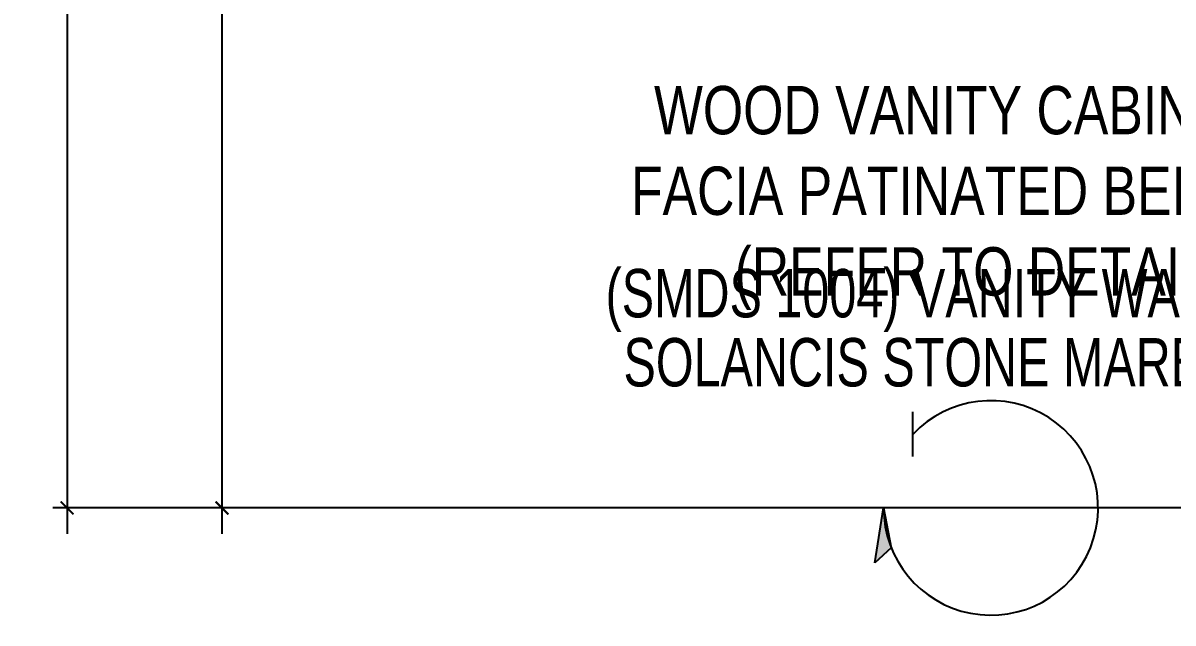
# Model space of a CAD drawing. Header units: inches. Extents: x 193287 to 241687, y 437648 to 550079.
# Drawn here: x 219198 to 220981, y 448157 to 449088 of the extents above; entities that cross this region are included whole.
import ezdxf

# ---------------------------------------------------------------- set-up
doc = ezdxf.new("R2010")
doc.units = ezdxf.units.IN
doc.header["$MEASUREMENT"] = 0
doc.layers.add('A-Dim-ID', color=9, linetype='Continuous', lineweight=20)
for name, color, linetype in [('CQ centerline', 8, 'Continuous'), ('CQ elevation arrow label', 1, 'Continuous'), ('CQ text label', 3, 'Continuous'), ('Layer1', 1, 'Continuous')]:
    doc.layers.add(name, color=color, linetype=linetype)
doc.styles.add('DIM 50', font='romans.shx', dxfattribs={"width": 0.75, "height": 100})
doc.styles.add('ST9', font='romans.shx', dxfattribs={"width": 0.8})
doc.dimstyles.new('DIM-20', dxfattribs={"dimscale": 1000, "dimtxt": 0.044, "dimasz": 0.035, "dimexe": 0.022, "dimexo": 0.022, "dimgap": 0.022, "dimtad": 1, "dimdec": 0, "dimzin": 0, "dimdsep": 46, "dimtxsty": 'ST9', "dimblk1": 'ARCHTICK', "dimblk2": 'ARCHTICK', "dimsah": 1, "dimcen": 0.088, "dimdle": 0.04, "dimclrd": 256, "dimclre": 256, "dimclrt": 3, "dimadec": 0, "dimazin": 0, "dimtfac": 1, "dimtdec": 0, "dimtix": 1, "dimtofl": 0, "dimtmove": 1, "dimatfit": 3, "dimldrblk": 'CLOSED', "dimfxl": 1, "dimtolj": 1, "dimtzin": 0, "dimarcsym": 0})

# ---------------------------------------------------------------- blocks, each defined once
blk = doc.blocks.new('ARROW LEVEL')
at = {"layer": 'Layer1'}
blk.add_hatch(color=256, dxfattribs=at).paths.add_polyline_path([(412574, 433440), (412587.3, 433525.1), (412599.2, 433463.4)])
at = {"layer": 'CQ centerline'}
blk.add_line((412633, 433605.1, 0), (412633, 433674, 0), dxfattribs=at)
blk.add_arc((412753.7, 433525.1, 0), 166.3, 180, 136.51, dxfattribs=at)
at = {"layer": 'Layer1', "elevation": 0}
blk.add_lwpolyline([(412574, 433440), (412587.3, 433525.1), (412599.2, 433463.4)], close=True, dxfattribs=at)
blk = doc.blocks.new('_ARCHTICK')
at = {"color": 0, "linetype": 'ByBlock', "const_width": 0.15}
blk.add_lwpolyline([(-0.5, -0.5), (0.5, 0.5)], dxfattribs=at)
blk = doc.blocks.new('*D2342')
at = {"layer": 'A-Dim-ID', "lineweight": -2, "transparency": 16777216}
for p, q in [((219266, 452525.6), (219266, 448295.6)), ((220944.5, 452485.6), (219244, 452485.6)), ((220954.5, 448335.6), (219244, 448335.6))]:
    blk.add_line(p, q, dxfattribs=at)
at = {"layer": 'Defpoints', "color": 0, "transparency": 16777216}
for p in [(220966.5, 452485.6, 0), (219266, 448335.6), (220976.5, 448335.6, 0)]:
    blk.add_point(p, dxfattribs=at)
at = {"layer": 'A-Dim-ID', "lineweight": -2, "transparency": 16777216, "xscale": 20, "yscale": 20, "zscale": 20}
for p, rotation in [((219266, 452485.6), 90), ((219266, 448335.6), 270)]:
    blk.add_blockref('_ARCHTICK', p, dxfattribs=dict(at, rotation=rotation))
at = {"layer": 'A-Dim-ID', "color": 3, "transparency": 16777216, "insert": (219224, 450410.6), "char_height": 40, "attachment_point": 5, "rotation": 90, "style": 'ST9'}
blk.add_mtext('\\A1;4150', dxfattribs=at)
blk = doc.blocks.new('_CLOSED')
at = {"color": 0, "linetype": 'ByBlock'}
for p, q in [((-1, 0.167), (0, 0)), ((-1, 0.167), (-1, -0.167)), ((0, 0), (-1, -0.167)), ((0, 0), (-1, 0))]:
    blk.add_line(p, q, dxfattribs=at)
blk = doc.blocks.new('*D2350')
at = {"layer": 'A-Dim-ID', "lineweight": -2, "transparency": 16777216}
for p, q in [((219506.2, 451808.6), (219506.2, 448295.6)), ((221660.7, 451768.6), (219484.2, 451768.6)), ((220995.1, 448335.6), (219484.2, 448335.6))]:
    blk.add_line(p, q, dxfattribs=at)
at = {"layer": 'Defpoints', "color": 0, "transparency": 16777216}
for p in [(221682.7, 451768.6, 0), (219506.2, 448335.6), (221017.1, 448335.6, 0)]:
    blk.add_point(p, dxfattribs=at)
at = {"layer": 'A-Dim-ID', "lineweight": -2, "transparency": 16777216, "xscale": 20, "yscale": 20, "zscale": 20}
for p, rotation in [((219506.2, 451768.6), 90), ((219506.2, 448335.6), 270)]:
    blk.add_blockref('_ARCHTICK', p, dxfattribs=dict(at, rotation=rotation))
at = {"layer": 'A-Dim-ID', "color": 3, "transparency": 16777216, "insert": (219464.2, 450052.1), "char_height": 40, "attachment_point": 5, "rotation": 90, "style": 'ST9'}
blk.add_mtext('\\A1;3433', dxfattribs=at)

msp = doc.modelspace()

# ---------------------------------------------------------------- block references
at = {"layer": 'CQ elevation arrow label'}
msp.add_blockref('ARROW LEVEL', (-192055.524, 14810.514, 0), dxfattribs=at)

# ---------------------------------------------------------------- texts
at = {"layer": 'CQ text label', "color": 3, "ltscale": 500, "char_height": 75, "attachment_point": 1, "style": 'DIM 50'}
for s, insert, width in [('\\pxqr;{\\fCityBlueprint|b0|i0|c2|p2;\\W0.8;\\C256;WOOD VANITY CABINET FACIA PATINATED BEIGE (REFER TO DETAILS)}', (219941.681, 448990.055, 0), 1174.92022), ('{\\fCityBlueprint|b0|i0|c2|p2;(SMDS 1004) VANITY WASTE BASIN}', (220100.857, 448706.186, 0), 1867.39225), ('{\\fCityBlueprint|b0|i0|c2|p2;SOLANCIS STONE MARBLE SKIRTING}', (220128.627, 448599.1, -0.001), 1867.39225)]:
    msp.add_mtext(s, dxfattribs=dict(at, insert=insert, width=width))

# ---------------------------------------------------------------- dimensions: what is measured, and where the dimension line sits
at = {"layer": 'A-Dim-ID'}
for base, p1, p2, picture, middle in [((219265.958, 448335.597, 0), (220966.469, 452485.597, 0), (220976.469, 448335.597, 0), '*D2342', (219223.958, 450410.597, 0)), ((219506.216, 448335.597, 0), (221682.674, 451768.634, 0), (221017.064, 448335.597, 0), '*D2350', (219464.216, 450052.116, 0))]:
    dim = msp.add_linear_dim(base=base, p1=p1, p2=p2, angle=90, dimstyle='DIM-20', override={"dimtxt": 0.04, "dimasz": 0.02}, dxfattribs=at)
    dim.commit()
    dim.dimension.update_dxf_attribs({"geometry": picture, "text_midpoint": middle})

doc.saveas('drawing.dxf')
